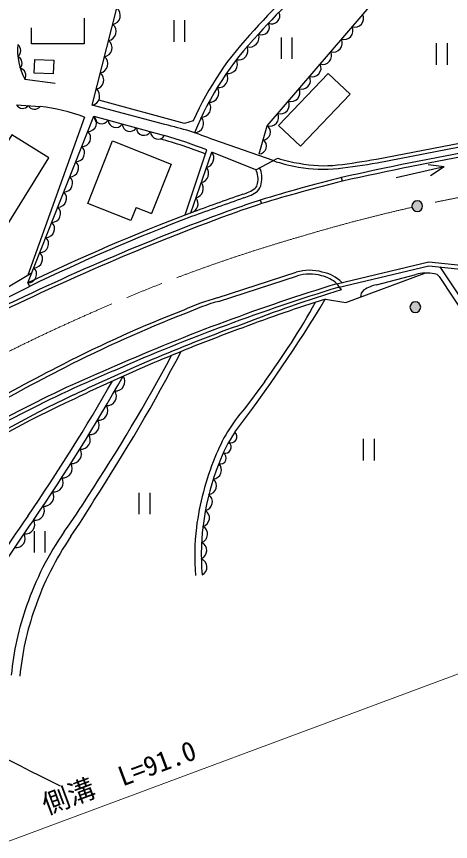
# Model space of a CAD drawing. Units: millimetres, scale not verified. Extents: x 40000 to 680000, y 20000 to 380000.
# Drawn here: x 136628 to 176822, y 244077 to 320472 of the extents above; entities that cross this region are included whole.
import ezdxf
from ezdxf.enums import TextEntityAlignment as Align

# ---------------------------------------------------------------- set-up
doc = ezdxf.new("R2010")
doc.units = ezdxf.units.MM
doc.header["$LTSCALE"] = 1000
doc.linetypes.add('CHAIN', pattern=[18.5, 12, -1.5, 3.5, -1.5])
for name, color, linetype, lineweight in [('M-BGD', 7, 'Continuous', 25), ('M-BMK', 2, 'CHAIN', 13), ('M-BMK-SRVR', 3, 'Continuous', 25), ('M-STR-HTXT', 7, 'Continuous', 13)]:
    doc.layers.add(name, color=color, linetype=linetype, lineweight=lineweight)
doc.styles.add('ＭＳ ゴシック', font='')
doc.styles.get('ＭＳ ゴシック').set_extended_font_data('MS Gothic')

msp = doc.modelspace()

# ---------------------------------------------------------------- hatches: boundary and pattern name
at = {"layer": 'M-BGD'}
msp.add_hatch(color=256, dxfattribs=at).paths.add_polyline_path([(174067, 293555, 0.41421), (173567, 294055, 0.41421), (173067, 293555, 1)])
at = {"layer": 'M-BMK-SRVR'}
msp.add_hatch(color=256, dxfattribs=at).paths.add_polyline_path([(174243, 302910, 0.41421), (173743, 303410, 0.41421), (173243, 302910, 1)])

# ---------------------------------------------------------------- linework, layer by layer
at = {"layer": 'M-BGD'}
for p, q in [((143626, 312258), (145924, 321237)), ((151190, 320121), (151190, 318121)), ((152190, 320121), (152190, 318121)), ((161139, 318542), (161139, 316542)), ((162139, 318542), (162139, 316542)), ((175509, 317989), (175509, 315989)), ((176509, 317989), (176509, 315989)), ((137406, 314683), (140214, 314301)), ((136628, 312304), (138811, 312148)), ((150379, 310465), (143626, 312258)), ((142924, 311152), (137665, 296531)), ((160396, 307127), (154918, 309045)), ((169962, 307264), (180151, 309245)), ((170023, 306919), (180221, 308902)), ((152259, 302093), (154259, 308113)), ((152779, 302290), (154718, 307896)), ((158795, 306288), (154718, 307896)), ((158795, 306288), (160825, 307352)), ((176235, 306536), (171780, 305533)), ((176235, 306536), (174748, 306727)), ((176235, 306536), (174973, 305726)), ((166807, 305216), (166722, 305556)), ((159193, 303475), (159305, 303143)), ((147714, 302795), (147229, 301567)), ((147714, 302795), (149138, 302232)), ((175833, 297290), (179091, 292386)), ((155222, 294428), (162533, 296782)), ((155324, 294093), (162639, 296448)), ((167143, 293977), (174452, 296701)), ((169980, 295634), (173605, 296582)), ((137689, 295798), (137833, 295479)), ((166308, 295725), (166686, 295151)), ((175761, 296408), (178487, 292293)), ((165230, 294292), (167143, 293977)), ((173567, 293555), (173568, 293555)), ((159614, 286663), (157738, 284152)), ((168739, 281352), (168739, 279352)), ((169739, 281352), (169739, 279352)), ((147972, 276378), (147972, 274378)), ((148972, 276378), (148972, 274378)), ((138260, 272825), (138260, 270825)), ((139260, 272825), (139260, 270825))]:
    msp.add_line(p, q, dxfattribs=at)
for points in [[(159103, 307746), (159828, 310343), (174590, 327539)], [(142904, 320323), (142904, 317947), (138026, 317947), (138026, 319435)], [(153001, 310819), (152193, 310552), (144243, 312723)], [(137689, 295798), (143805, 311231), (150340, 309438)], [(132419, 295807), (139612, 307392), (136196, 309513), (126580, 294025), (129045, 292495)], [(147229, 301567), (143226, 303149), (145519, 308951), (150946, 306806), (149138, 302232)], [(166308, 295725), (174800, 297752), (179849, 297214)], [(166400, 295387), (174823, 297397), (179812, 296866)], [(107988, 277012), (110077, 278764), (113088, 280682), (117876, 283833), (122149, 286671), (127140, 290056), (132381, 293378), (138077, 296776)], [(122149, 286671), (128610, 290633), (134015, 293581), (137833, 295479)]]:
    msp.add_lwpolyline(points, dxfattribs=at)
for points in [[(138315, 316481), (140077, 316418), (140033, 315168), (138271, 315231)], [(160904, 310378), (165490, 315198), (167517, 313269), (162931, 308450)]]:
    msp.add_lwpolyline(points, close=True, dxfattribs=at)
msp.add_lwpolyline([(174067, 293555, 0.41421), (173567, 294055, 0.41421), (173067, 293555, 1)], format="xyb", close=True, dxfattribs=at)
for centre, radius, start, end in [((189814, 291856), 41470, 125.16777, 138.74846), ((189814, 291856), 40931, 125.16777, 138.76553), ((145396, 320575), 847, 279.81213, 51.48088), ((160276, 320528), 734, 244.9371, 26.76636), ((167950, 320296), 821, 252.35501, 26.35259), ((145013, 319079), 847, 279.81213, 51.48088), ((159321, 319511), 734, 246.87963, 28.70889), ((166966, 319150), 821, 252.35501, 26.35259), ((179757, 298918), 29283, 136.16188, 156.02015), ((179757, 298918), 28744, 136.13763, 157.95859), ((158226, 318513), 869, 253.60954, 21.78301), ((142164, 317321), 5440, 174.26158, 209.00569), ((136335, 317316), 689, 307.28879, 52.81574), ((144630, 317582), 847, 279.81213, 51.48088), ((165982, 318003), 821, 252.35501, 26.35259), ((157192, 317313), 869, 256.72682, 24.90029), ((164998, 316857), 821, 252.35501, 26.35259), ((136454, 316145), 689, 318.87016, 64.39711), ((144247, 316086), 847, 279.81213, 51.48088), ((156225, 316059), 869, 259.84409, 28.01757), ((136807, 315023), 689, 330.45153, 75.97848), ((164014, 315711), 821, 252.35501, 26.35259), ((143865, 314589), 847, 279.81213, 51.48088), ((155328, 314754), 869, 262.96137, 31.13485), ((163029, 314564), 821, 252.35501, 26.35259), ((143482, 313092), 847, 279.81213, 51.48088), ((154503, 313402), 869, 266.07865, 34.25213), ((162045, 313418), 821, 252.35501, 26.35259), ((153752, 312007), 869, 269.19593, 37.3694), ((161061, 312272), 821, 252.35501, 26.35259), ((137199, 312613), 649, 208.4543, 323.37447), ((138290, 312535), 649, 208.4543, 323.37447), ((136435, 293335), 18962, 69.98977, 82.80105), ((143230, 310647), 819, 271.32352, 45.44124), ((144514, 311254), 709, 181.81126, 327.49345), ((153079, 310574), 869, 272.31321, 40.48668), ((160077, 311125), 821, 252.35501, 26.35259), ((145821, 310895), 709, 181.81126, 327.49345), ((147128, 310536), 709, 181.81126, 327.49345), ((143764, 281344), 29862, 68.0679, 77.20163), ((159450, 309749), 704, 271.26204, 57.53007), ((142674, 309244), 819, 271.32352, 45.44124), ((148435, 310178), 709, 181.81126, 327.49345), ((149742, 309819), 709, 181.81126, 327.49345), ((138828, 268912), 42129, 68.51378, 74.14152), ((138828, 268912), 41729, 68.48392, 74.56482), ((159087, 308450), 704, 271.26204, 57.53007), ((142118, 307841), 819, 271.32352, 45.44124), ((154015, 307355), 887, 284.23275, 37.61661), ((225625, 45500), 266643, 99.94933, 102.76052), ((164781, 319587), 13209, 250.61199, 261.17783), ((164781, 319587), 12859, 252.08185, 261.19488), ((156908, 382029), 75897, 277.15181, 279.9046), ((225625, 45500), 266293, 99.94876, 102.76052), ((141562, 306438), 819, 271.32352, 45.44124), ((153530, 305953), 887, 284.23275, 37.61661), ((157137, 305510), 2219, 346.30316, 25.57613), ((165014, 318645), 12320, 259.43369, 276.48304), ((165107, 318627), 11970, 258.94915, 275.99324), ((157476, 382126), 76247, 276.72539, 279.47185), ((141006, 305035), 819, 271.32352, 45.44124), ((157134, 305431), 1869, 347.07569, 27.31059), ((153046, 304552), 887, 284.23275, 37.61661), ((158086, 305174), 885, 316.87077, 349.48205), ((158070, 305160), 1235, 315.88858, 351.84481), ((204045, 155866), 154272, 104.00053, 106.89811), ((204045, 155866), 153922, 104.00053, 106.89811), ((140450, 303632), 819, 271.32352, 45.44124), ((156585, 307532), 3658, 285.73748, 305.92864), ((156585, 307532), 4008, 285.90536, 306.28549), ((374350, -308292), 649542, 109.49544, 109.95146), ((152561, 303150), 887, 284.23275, 37.61661), ((374350, -308292), 649192, 109.49643, 109.95121), ((215189, 136784), 175844, 108.56864, 109.3523), ((232326, 94221), 221691, 109.88586, 116.14786), ((139894, 302229), 819, 271.32352, 45.44124), ((215189, 136784), 175494, 108.56864, 109.35177), ((232326, 94221), 221341, 109.88628, 116.14684), ((221455, 121917), 193006, 110.86551, 115.72197), ((221455, 121917), 192656, 110.86634, 115.7247), ((139338, 300826), 819, 271.32352, 45.44124), ((138782, 299423), 819, 271.32352, 45.44124), ((138226, 298020), 819, 271.32352, 45.44124), ((137671, 296617), 819, 271.32352, 45.44124), ((163781, 292774), 4198, 73.80357, 107.29645), ((163781, 292774), 3848, 73.71123, 107.27198), ((164182, 293360), 3180, 48.03479, 77.67573), ((164258, 293343), 3530, 44.84446, 78.66734), ((174491, 293357), 3345, 90.6603, 105.36156), ((174491, 289161), 7540, 83.49658, 90.29784), ((175267, 296045), 613, 36.32622, 82.68706), ((222315, 113390), 190743, 107.07524, 113.66718), ((222315, 113390), 190393, 107.07859, 113.66815), ((205002, 170063), 130825, 107.03052, 111.2495), ((169248, 294541), 754, 126.226, 184.51668), ((170658, 292316), 3386, 101.53453, 123.22574), ((161590, 272312), 23014, 106.06433, 114.26731), ((49889, 363832), 134682, 322.57269, 328.91393), ((203961, 169735), 130440, 107.27308, 110.82141), ((161590, 272312), 22664, 106.05062, 114.29069), ((101758, 328957), 71666, 323.83303, 330.8126), ((195272, 182249), 119129, 111.23103, 117.14241), ((195272, 182249), 118779, 111.22654, 117.14253), ((215822, 131177), 171035, 109.90631, 115.59958), ((216093, 131346), 170650, 110.04728, 115.72516), ((1681, 368973), 169338, 326.71062, 331.85355), ((1163, 368406), 170138, 326.96356, 332.35023), ((191596, 178023), 119234, 112.61444, 122.07975), ((241840, 90726), 221818, 117.0615, 119.44712), ((191596, 178023), 118884, 112.61289, 122.08292), ((241840, 90726), 221468, 117.06144, 119.44822), ((-13230, 377418), 182831, 325.63284, 330.2584), ((-13230, 377418), 183470, 325.63018, 330.53207), ((145800, 286661), 865, 265.11174, 35.46221), ((145018, 285304), 865, 264.62155, 34.97202), ((181625, 200063), 94142, 114.94459, 123.89462), ((181169, 199889), 93757, 114.67924, 123.59315), ((144224, 283953), 865, 264.13136, 34.48183), ((168819, 274375), 14778, 138.57443, 159.14964), ((143418, 282610), 865, 263.64117, 33.99164), ((167959, 274501), 13396, 146.07058, 160.12892), ((156503, 281545), 551, 244.91615, 51.91113), ((142601, 281273), 865, 263.15098, 33.50145), ((141773, 279943), 865, 262.66079, 33.01127), ((155966, 280585), 551, 249.60226, 56.59724), ((179045, 269777), 25979, 157.70053, 172.54811), ((155509, 279585), 551, 254.28838, 61.28335), ((140934, 278621), 865, 262.1706, 32.52108), ((176600, 270610), 22857, 158.31778, 184.63814), ((154793, 278462), 820, 274.11977, 46.27585), ((140083, 277306), 865, 261.68041, 32.03089), ((154325, 277015), 820, 277.87982, 50.0359), ((139221, 275998), 865, 261.19022, 31.5407), ((95393, 305777), 56335, 324.14612, 328.12525), ((153953, 275540), 820, 281.63987, 53.79595), ((138347, 274697), 865, 260.70004, 31.05051), ((94662, 304814), 57135, 325.35882, 329.3081), ((153678, 274045), 820, 285.39992, 57.556), ((195234, 232570), 71034, 144.11131, 152.92421), ((195234, 232570), 70395, 144.10443, 152.92393), ((137470, 273417), 852, 259.45377, 30.01502), ((164330, 256636), 28328, 145.25476, 160.88906), ((176567, 270476), 23434, 173.45634, 184.32993), ((153502, 272534), 820, 289.15998, 61.31605), ((136586, 272137), 852, 260.7137, 31.27495), ((164380, 256780), 27528, 145.59016, 161.21384), ((153426, 271015), 820, 292.92003, 65.0761), ((153449, 269495), 820, 296.68008, 68.83615), ((162647, 257003), 26618, 160.45052, 174.6684), ((308865, 585886), 376342, 238.34558, 243.45521), ((162647, 257003), 25818, 160.44373, 174.6684)]:
    msp.add_arc(centre, radius, start, end, dxfattribs=at)
at = {"layer": 'M-BMK'}
for centre, radius, start, end in [((206597, 154861), 151651, 95.442, 102.32289), ((206597, 154861), 151651, 102.70071, 106.7558), ((203705, 158104), 147723, 106.04462, 113.76616), ((209927, 141267), 165643, 113.38864, 121.17977)]:
    msp.add_arc(centre, radius, start, end, dxfattribs=at)
at = {"layer": 'M-BMK-SRVR'}
msp.add_lwpolyline([(174243, 302910, 0.41421), (173743, 303410, 0.41421), (173243, 302910, 1)], format="xyb", close=True, dxfattribs=at)
at = {"layer": 'M-STR-HTXT'}
msp.add_line((101542, 231324), (184766, 262304), dxfattribs=at)

# ---------------------------------------------------------------- texts
at = {"layer": 'M-STR-HTXT', "style": 'ＭＳ ゴシック'}
msp.add_text('側溝\u3000L=91.0', height=1833, rotation=20.418, dxfattribs=at).set_placement((146634, 248643), align=Align.BOTTOM_CENTER)

doc.saveas('drawing.dxf')
